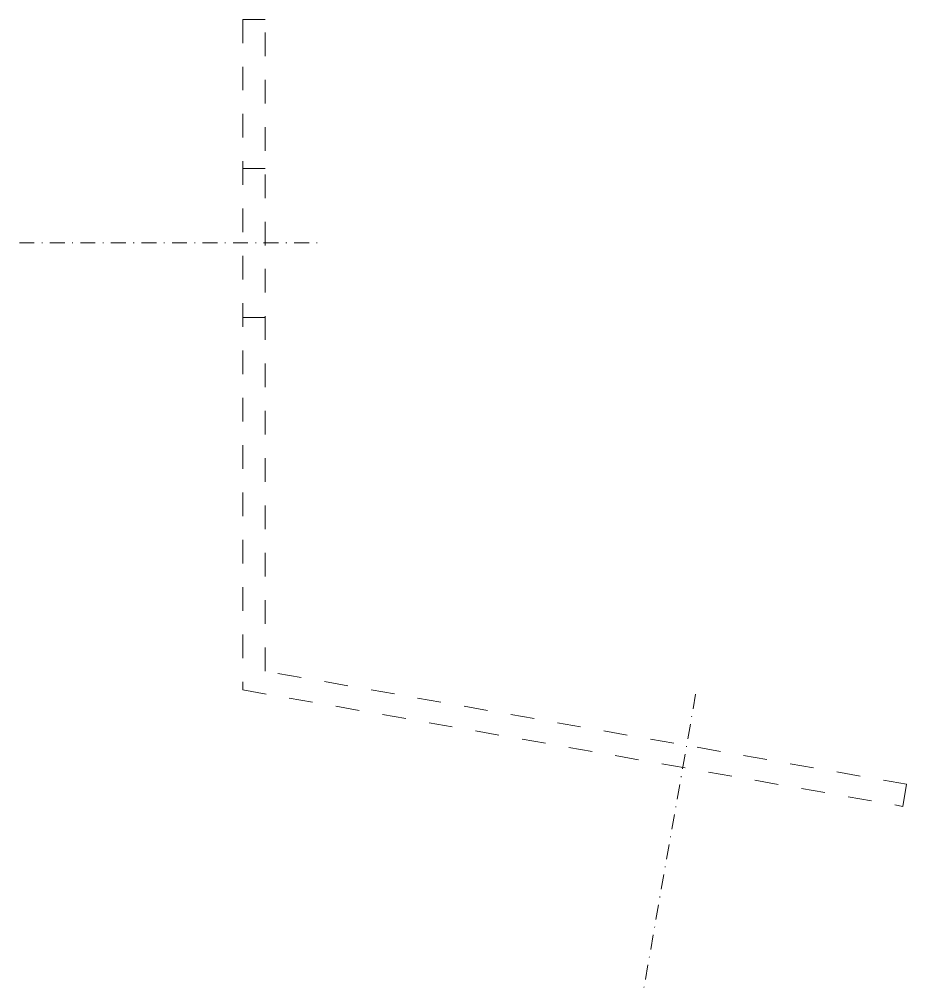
# Model space of a CAD drawing. Header units: metres. Extents: x -30 to 89, y -40 to 90.
import ezdxf

# ---------------------------------------------------------------- set-up
doc = ezdxf.new("R2010")
doc.units = ezdxf.units.M
doc.linetypes.add('Dash', pattern=[6.35, 3.175, -3.175])
doc.linetypes.add('Streep-stip _ detail', pattern=[4, 2, -1, 0, -1])
doc.layers.add('A-DETL-GENF', color=92, linetype='Continuous', lineweight=18)

# ---------------------------------------------------------------- blocks, each defined once
blk = doc.blocks.new('30 L-anker schuin a e - 90x90-1518042-00_0 Basismaterialen')
at = {"layer": 'A-DETL-GENF', "linetype": 'Dash'}
for p, q in [((3, 90), (0, 90)), ((0, 90), (0, 0)), ((3, 2.52), (3, 90)), ((89.15, -12.67), (3, 2.52)), ((0, 0), (88.63, -15.63)), ((88.63, -15.63), (89.15, -12.67))]:
    blk.add_line(p, q, dxfattribs=at)
at = {"layer": 'A-DETL-GENF'}
for p, q in [((0, 70), (3, 70)), ((0, 50), (3, 50))]:
    blk.add_line(p, q, dxfattribs=at)
at = {"layer": 'A-DETL-GENF', "linetype": 'Streep-stip _ detail', "lineweight": 13}
for p, q in [((-30, 60), (10, 60)), ((60.82, -0.57), (53.88, -39.96))]:
    blk.add_line(p, q, dxfattribs=at)

msp = doc.modelspace()

# ---------------------------------------------------------------- block references
msp.add_blockref('30 L-anker schuin a e - 90x90-1518042-00_0 Basismaterialen', (0, 0))

doc.saveas('drawing.dxf')
